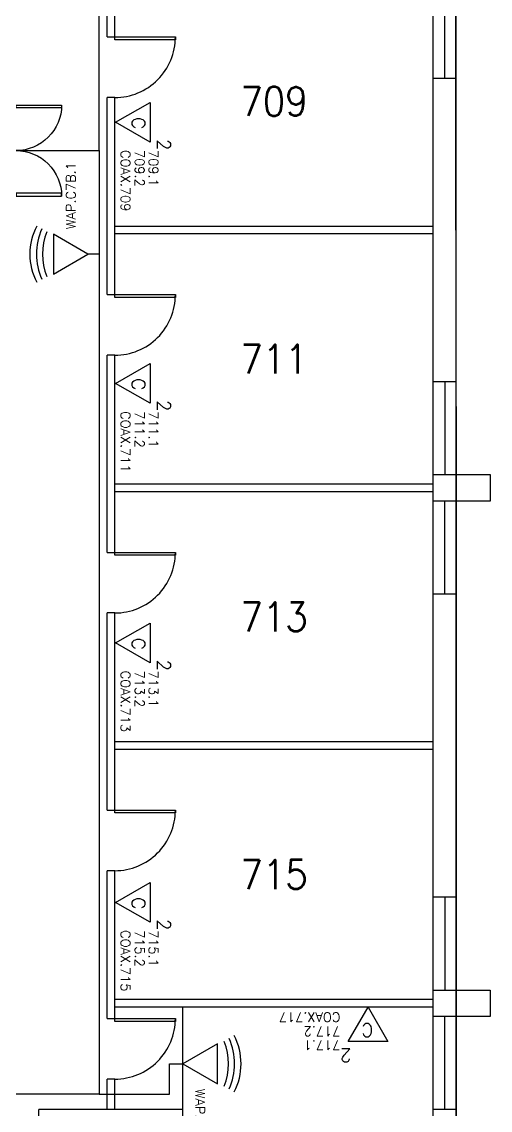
# Model space of a CAD drawing. Header units: inches. Extents: x -460 to 10305, y -938 to 5356.
# Drawn here: x 10058 to 10305, y 4200 to 4774 of the extents above; entities that cross this region are included whole.
import ezdxf
from ezdxf.enums import TextEntityAlignment as Align

# ---------------------------------------------------------------- set-up
doc = ezdxf.new("R2010")
doc.units = ezdxf.units.IN
doc.header["$MEASUREMENT"] = 0
doc.set_wipeout_variables(frame=1)
for name, color, linetype in [('01-0263-07-DWG-BFP-ARCH$0$SP-DOORS', 5, 'Continuous'), ('01-0263-07-DWG-BFP-ARCH$0$SP-GROSS', 30, 'Continuous'), ('01-0263-07-DWG-BFP-ARCH$0$SP-RMNO', 7, 'Continuous'), ('01-0263-07-DWG-BFP-ARCH$0$SP-ROOM', 7, 'Continuous'), ('01-0263-07-DWG-BFP-ARCH$0$SP-WALL', 7, 'Continuous'), ('01-0263-07-DWG-BFP-ARCH$0$SP-WINDOWS', 6, 'Continuous'), ('T-Anno-Soffit', 200, 'Continuous'), ('T-Comm-E', 1, 'Continuous'), ('T-Comm-E-Wireless', 1, 'Continuous'), ('T-Comm-Path', 40, 'Continuous')]:
    doc.layers.add(name, color=color, linetype=linetype)
doc.layers.get('01-0263-07-DWG-BFP-ARCH$0$SP-ROOM').off()
doc.styles.add('01-0263-07-DWG-BFP-ARCH$0$ROMANS', font='ROMANS.shx', dxfattribs={"width": 0.9})
doc.styles.add('3-32', font='SIMPLEX.shx', dxfattribs={"height": 9})

# ---------------------------------------------------------------- blocks, each defined once
blk = doc.blocks.new('01-0263-07-DWG-BFP-ARCH$0$DOR00')
at = {"color": 0}
for p, q in [((0, 1), (0, 0)), ((1, 0), (1, 1))]:
    blk.add_line(p, q, dxfattribs=at)
blk = doc.blocks.new('01-0263-07-DWG-BFP-ARCH$0$DOR01')
at = {"color": 0}
for p, q in [((1, 1), (0, 1)), ((0, 1), (0, 0)), ((1, 0), (1, 1)), ((0, 0), (1, 0))]:
    blk.add_line(p, q, dxfattribs=at)
blk = doc.blocks.new('01-0263-07-DWG-BFP-ARCH$0$FMGRM1')
at = {"style": '01-0263-07-DWG-BFP-ARCH$0$ROMANS', "width": 0.9}
for tag, p in [('RMAREA', (0, -0.2836)), ('DATA1', (0, -0.443)), ('DATA2', (0, -0.6024)), ('DATA3', (0, -0.7618)), ('DATA4', (0, -0.9213)), ('DATA5', (0, -1.0807))]:
    blk.add_attdef(tag, text='', height=0.1172, dxfattribs=at).set_placement(p, align=Align.CENTER)
at = {"linetype": 'Continuous'}
blk.add_wipeout([(-0.375, -0.125), (0.375, -0.125), (0.375, 0.125), (-0.375, 0.125)], dxfattribs=at)
at = {"layer": '01-0263-07-DWG-BFP-ARCH$0$SP-RMNO', "style": '01-0263-07-DWG-BFP-ARCH$0$ROMANS', "width": 0.9}
blk.add_attdef('RMNUMB', text='', height=0.16, dxfattribs=at).set_placement((0, 0), align=Align.MIDDLE)
blk = doc.blocks.new('01-0263-07-DWG-BFP-ARCH', base_point=(1295.15, 1353.42))
at = {"layer": '01-0263-07-DWG-BFP-ARCH$0$SP-DOORS'}
for points in [[(3591.16, 2067.43, 0.414214), (3623.16, 2099.43, 0.414214)], [(3563.16, 2063.43, -0.414214), (3539.16, 2039.43, -0.414214), (3563.16, 2015.43, -0.414214)], [(3591.16, 1931.43, 0.414214), (3623.16, 1963.43, 0.414214)], [(3591.16, 1795.43, 0.414214), (3623.16, 1827.43, 0.414214)], [(3591.16, 1659.43, 0.414214), (3623.16, 1691.43, 0.414214)], [(3591.16, 1549.43, 0.414214), (3623.16, 1581.43, 0.414214)]]:
    blk.add_lwpolyline(points, format="xyb", dxfattribs=at)
at = {"layer": '01-0263-07-DWG-BFP-ARCH$0$SP-GROSS'}
blk.add_lwpolyline([(3071.13, 1373.46), (3071.15, 1353.42), (3771.15, 1353.42), (3771.05, 2641.37), (3071.16, 2641.39)], close=True, dxfattribs=at)
at = {"layer": '01-0263-07-DWG-BFP-ARCH$0$SP-WALL'}
for p, q in [((3587.16, 2099.43), (3587.16, 2203.43)), ((3591.16, 2099.43), (3591.16, 2203.43)), ((3771.16, 2077.43), (3759.16, 2077.43)), ((3587.16, 1963.43), (3587.16, 2067.43)), ((3591.16, 1963.43), (3591.16, 2067.43)), ((3759.16, 1999.43), (3591.16, 1999.43)), ((3759.16, 1995.43), (3591.16, 1995.43)), ((3587.16, 1827.43), (3587.16, 1931.43)), ((3591.16, 1827.43), (3591.16, 1931.43)), ((3771.16, 1917.43), (3759.16, 1917.43)), ((3759.16, 1365.43), (3759.16, 1904.43)), ((3771.16, 1904.43), (3771.16, 1353.43)), ((3759.16, 1868.43), (3789.16, 1868.43)), ((3771.16, 1868.43), (3771.16, 1854.43)), ((3789.16, 1868.43), (3789.16, 1854.43)), ((3759.16, 1863.43), (3591.16, 1863.43)), ((3759.16, 1859.43), (3591.16, 1859.43)), ((3789.16, 1854.43), (3759.16, 1854.43)), ((3771.16, 1805.43), (3759.16, 1805.43)), ((3587.16, 1691.43), (3587.16, 1795.43)), ((3591.16, 1727.43), (3591.16, 1795.43)), ((3759.16, 1727.43), (3591.16, 1727.43)), ((3591.16, 1691.43), (3591.16, 1727.43)), ((3759.16, 1723.43), (3591.16, 1723.43)), ((3587.16, 1581.43), (3587.16, 1659.43)), ((3591.16, 1581.43), (3591.16, 1659.43)), ((3771.16, 1645.43), (3759.16, 1645.43)), ((3759.16, 1591.43), (3591.16, 1591.43)), ((3759.16, 1596.43), (3789.16, 1596.43)), ((3771.16, 1596.43), (3771.16, 1582.43)), ((3789.16, 1596.43), (3789.16, 1582.43)), ((3759.16, 1587.43), (3591.16, 1587.43)), ((3789.16, 1582.43), (3759.16, 1582.43)), ((3587.16, 1533.43), (3587.16, 1549.43)), ((3591.16, 1533.43), (3591.16, 1549.43)), ((3627.16, 1533.43), (3551.16, 1533.43)), ((3627.16, 1365.43), (3627.16, 1533.43)), ((3771.16, 1533.43), (3759.16, 1533.43))]:
    blk.add_line(p, q, dxfattribs=at)
for points in [[(3771.16, 1904.43), (3771.16, 2411.43), (3771.16, 2641.43)], [(3759.16, 1904.43), (3759.16, 2411.43), (3759.16, 2629.43)]]:
    blk.add_lwpolyline(points, dxfattribs=at)
at = {"layer": '01-0263-07-DWG-BFP-ARCH$0$SP-WINDOWS'}
for p, q in [((3765.16, 2077.43), (3765.16, 2126.43)), ((3765.16, 1917.43), (3765.16, 1868.43)), ((3765.16, 1805.43), (3765.16, 1854.43)), ((3765.16, 1645.43), (3765.16, 1596.43)), ((3765.16, 1533.43), (3765.16, 1582.43))]:
    blk.add_line(p, q, dxfattribs=at)
at = {"layer": '01-0263-07-DWG-BFP-ARCH$0$SP-DOORS', "rotation": 180}
for p, xscale, yscale, zscale in [((3591.16, 2099.43), -32, 1.5, 32), ((3539.16, 2063.43), -24, 1.5, 24), ((3539.16, 2015.43), -24, -1.5, 24), ((3591.16, 1963.43), -32, 1.5, 32), ((3591.16, 1827.43), -32, 1.5, 32), ((3591.16, 1691.43), -32, 1.5, 32), ((3591.16, 1581.43), -32, 1.5, 32)]:
    blk.add_blockref('01-0263-07-DWG-BFP-ARCH$0$DOR01', p, dxfattribs=dict(at, xscale=xscale, yscale=yscale, zscale=zscale))
at = {"layer": '01-0263-07-DWG-BFP-ARCH$0$SP-WALL'}
for p, xscale, yscale, zscale, rotation in [((3591.16, 2099.43), -32, 4, 32, 90), ((3591.16, 1963.43), -32, 4, 32, 90), ((3591.16, 1827.43), -32, 4, 32, 90), ((3591.16, 1691.43), -32, 4, 32, 90), ((3591.16, 1581.43), -32, 4, 32, 90), ((3521.16, 1529.43), -30, -4, 30, 180)]:
    blk.add_blockref('01-0263-07-DWG-BFP-ARCH$0$DOR00', p, dxfattribs=dict(at, xscale=xscale, yscale=yscale, zscale=zscale, rotation=rotation))
at = {"layer": '01-0263-07-DWG-BFP-ARCH$0$SP-ROOM'}
ref = blk.add_blockref('01-0263-07-DWG-BFP-ARCH$0$FMGRM1', (3675.16, 2065.43), dxfattribs=dict(at, xscale=96, yscale=96, zscale=96))
ref.add_attrib('RMNUMB', '709', dxfattribs={"layer": '01-0263-07-DWG-BFP-ARCH$0$SP-RMNO', "height": 15.36, "style": '01-0263-07-DWG-BFP-ARCH$0$ROMANS', "width": 0.9}).set_placement((3675.16, 2065.43), align=Align.MIDDLE)
ref = blk.add_blockref('01-0263-07-DWG-BFP-ARCH$0$FMGRM1', (3511.16, 2040.43), dxfattribs=dict(at, xscale=96, yscale=96, zscale=96))
ref.add_attrib('RMNUMB', '753', dxfattribs={"layer": '01-0263-07-DWG-BFP-ARCH$0$SP-RMNO', "height": 15.36, "style": '01-0263-07-DWG-BFP-ARCH$0$ROMANS', "width": 0.9}).set_placement((3511.16, 2040.43), align=Align.MIDDLE)
ref = blk.add_blockref('01-0263-07-DWG-BFP-ARCH$0$FMGRM1', (3675.16, 1929.43), dxfattribs=dict(at, xscale=96, yscale=96, zscale=96))
ref.add_attrib('RMNUMB', '711', dxfattribs={"layer": '01-0263-07-DWG-BFP-ARCH$0$SP-RMNO', "height": 15.36, "style": '01-0263-07-DWG-BFP-ARCH$0$ROMANS', "width": 0.9}).set_placement((3675.16, 1929.43), align=Align.MIDDLE)
ref = blk.add_blockref('01-0263-07-DWG-BFP-ARCH$0$FMGRM1', (3675.16, 1793.43), dxfattribs=dict(at, xscale=96, yscale=96, zscale=96))
ref.add_attrib('RMNUMB', '713', dxfattribs={"layer": '01-0263-07-DWG-BFP-ARCH$0$SP-RMNO', "height": 15.36, "style": '01-0263-07-DWG-BFP-ARCH$0$ROMANS', "width": 0.9}).set_placement((3675.16, 1793.43), align=Align.MIDDLE)
ref = blk.add_blockref('01-0263-07-DWG-BFP-ARCH$0$FMGRM1', (3675.16, 1657.43), dxfattribs=dict(at, xscale=96, yscale=96, zscale=96))
ref.add_attrib('RMNUMB', '715', dxfattribs={"layer": '01-0263-07-DWG-BFP-ARCH$0$SP-RMNO', "height": 15.36, "style": '01-0263-07-DWG-BFP-ARCH$0$ROMANS', "width": 0.9}).set_placement((3675.16, 1657.43), align=Align.MIDDLE)
blk = doc.blocks.new('WIRELESS')
for p, q in [((10.5, 18.19), (-10.5, 18.19)), ((-10.5, 18.19), (0, 0)), ((0, 0), (10.5, 18.19))]:
    blk.add_line(p, q)
for centre, start, end in [((0, -1.44), 62.42971, 117.57029), ((0, -4.89), 65.52052, 114.47948), ((0, -8.1), 68.40947, 111.59053)]:
    blk.add_arc(centre, 32.08, start, end)
at = {"style": '3-32', "flags": 1}
for tag, p in [('RM_NUMBER', (50.85, 153.68)), ('UTP_CATEGORY', (50.85, 140.31)), ('QUANTITY_UTP', (50.85, 127.18)), ('WIRELESS_OUTLET_LOCATION', (50.85, 114.16)), ('TELECOMM_ROOM', (50.85, 100.31)), ('QTY_COAX', (50.33, 74.2)), ('POS_2', (166.1, 63.3)), ('POS_3', (166.1, 55.3)), ('POS_4', (166.1, 46.8)), ('POS_5', (166.1, 38.67)), ('POS_6', (166.1, 30.05))]:
    blk.add_attdef(tag, p, '', height=5, dxfattribs=at)
at = {"flags": 1}
for tag, p in [('SERIAL_NUMBER', (51.84, 50.25)), ('MAC_ADDRESS', (51.84, 26.25)), ('ELEVATION', (51.84, 2.25)), ('WO_NUMBER', (53.96, -25.57))]:
    blk.add_attdef(tag, text='', height=5, dxfattribs=at).set_placement(p, align=Align.BOTTOM_LEFT)
at = {"style": '3-32'}
blk.add_attdef('POS_1', (13.17, 6.52), '', height=5, dxfattribs=at)
blk = doc.blocks.new('VOICE(1)DATA(1)COAX(1)')
for p, q in [((0, 0), (-10.5, 18.19)), ((-10.5, 18.19), (10.5, 18.19)), ((10.5, 18.19), (0, 0))]:
    blk.add_line(p, q)
at = {"char_height": 7, "attachment_point": 1, "style": '3-32'}
for s, insert, width in [('2', (8.78, 29.02), 11.7808), ('C', (-2.75, 15.62), 12.7033)]:
    blk.add_mtext(s, dxfattribs=dict(at, insert=insert, width=width))
at = {"style": '3-32', "flags": 1}
for tag, p in [('RM_NUMBER', (92.08, 138.94)), ('UTP_CATEGORY', (92.08, 125.57)), ('QUANTITY_UTP', (92.08, 112.44)), ('WIRELESS_OUTLET_LOCATION', (92.08, 99.43)), ('TELECOMM_ROOM', (92.08, 85.57)), ('QTY_COAX', (91.33, 59.47)), ('POS_4', (202.73, 34.3)), ('POS_5', (202.73, 26.05)), ('POS_6', (202.73, 17.55))]:
    blk.add_attdef(tag, p, '', height=5, dxfattribs=at)
at = {"flags": 1}
blk.add_attdef('WO_NUMBER', text='', height=5, dxfattribs=at).set_placement((90.2, 43.13), align=Align.BOTTOM_LEFT)
at = {"style": '3-32'}
for tag, p in [('POS_1', (14.63, 17.54)), ('POS_2', (14.64, 10.22)), ('POS_3', (14.62, 2.8))]:
    blk.add_attdef(tag, p, '', height=5, dxfattribs=at)

msp = doc.modelspace()

# ---------------------------------------------------------------- block references
msp.add_blockref('01-0263-07-DWG-BFP-ARCH', (7811.4, 4020.15))

# ---------------------------------------------------------------- next in the draw order: linework, layer by layer
at = {"layer": 'T-Anno-Soffit'}
msp.add_line((10143.41, 4200.15), (10143.41, 4254.15), dxfattribs=at)
at = {"layer": 'T-Comm-Path'}
for points in [[(10051.41, 4706.15), (10099.17, 4706.15), (10099.17, 5122.79), (9739.85, 5122.79), (9739.85, 5100.19), (9731.44, 5100.21)], [(10051.41, 4706.15), (10099.17, 4706.15), (10099.17, 5122.79), (9921.94, 5122.79), (9921.94, 5087.84)], [(10051.41, 4706.15), (10099.17, 4706.15), (10099.17, 5122.79), (10135.08, 5122.79), (10135.08, 5099.77), (10143.41, 5099.77)], [(10051.41, 4706.15), (10099.17, 4706.15), (10099.17, 4208.15), (9737.9, 4208.15), (9737.9, 4223.89), (9731.37, 4223.89)], [(10051.41, 4706.15), (10099.17, 4706.15), (10099.17, 4208.15), (9779.05, 4208.15), (9779.05, 4642.82), (9785.16, 4642.82)], [(10051.41, 4706.15), (10099.17, 4706.15), (10099.17, 4208.15), (9948.06, 4208.15), (9948.06, 4216.94)], [(10051.41, 4706.15), (10099.17, 4706.15), (10099.17, 4651.53), (10093.28, 4651.53)], [(10051.41, 4706.15), (10099.17, 4706.15), (10099.17, 4208.15), (10136.26, 4208.15), (10136.26, 4224.27), (10143.41, 4224.27)]]:
    msp.add_lwpolyline(points, dxfattribs=at)

# ---------------------------------------------------------------- next in the draw order: block references
at = {"layer": 'T-Comm-E'}
for p, rotation, values in [((10107.84, 4721.09), 270, {'POS_1': '709.1', 'POS_2': '709.2', 'POS_3': 'COAX.709'}), ((10107.84, 4583.31), 270, {'POS_1': '711.1', 'POS_2': '711.2', 'POS_3': 'COAX.711'}), ((10107.84, 4446.33), 270, {'POS_1': '713.1', 'POS_2': '713.2', 'POS_3': 'COAX.713'}), ((10107.84, 4309.43), 270, {'POS_1': '715.1', 'POS_2': '715.2', 'POS_3': 'COAX.715'}), ((10241, 4254.15), 180, {'POS_1': '717.1', 'POS_2': '717.2', 'POS_3': 'COAX.717'})]:
    msp.add_blockref('VOICE(1)DATA(1)COAX(1)', p, dxfattribs=dict(at, rotation=rotation)).add_auto_attribs(values)
at = {"layer": 'T-Comm-E-Wireless'}
for p, rotation, values in [((10093.28, 4651.53), 90, {'POS_1': 'WAP.C7B.1'}), ((10143.41, 4224.27), 270, {'POS_1': 'WAP.717'})]:
    msp.add_blockref('WIRELESS', p, dxfattribs=dict(at, rotation=rotation)).add_auto_attribs(values)

doc.saveas('drawing.dxf')
